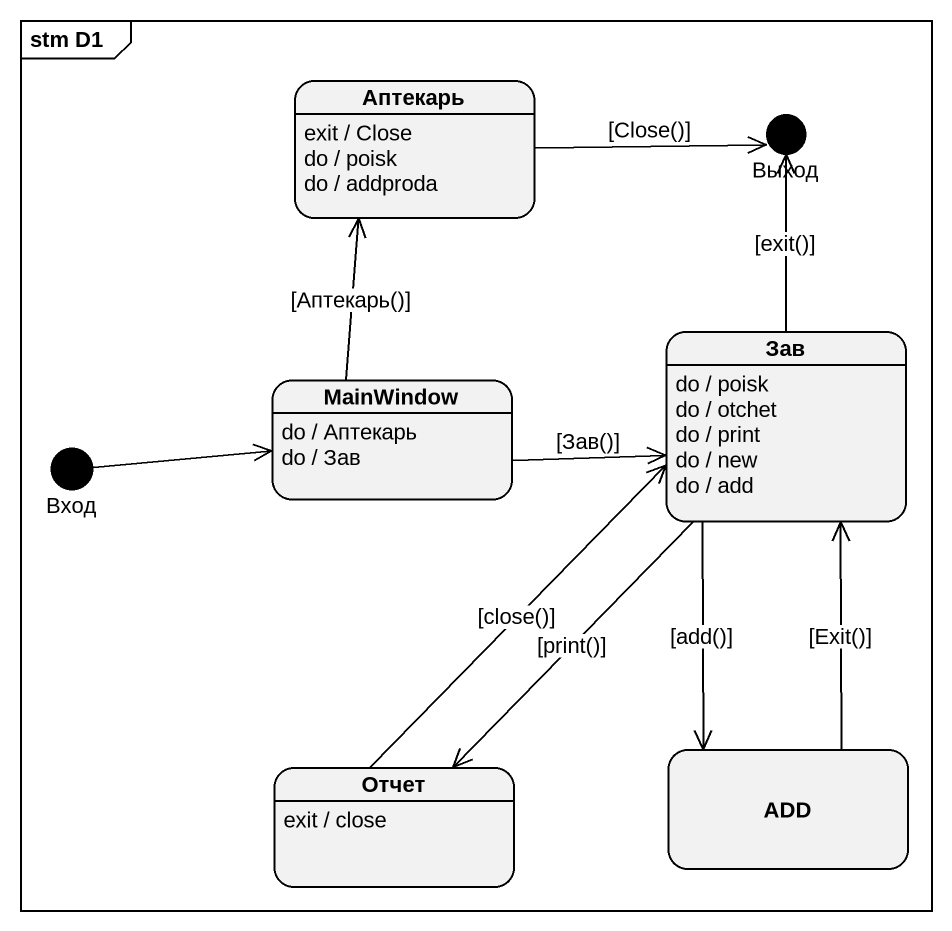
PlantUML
@startuml
mainframe stm D1
hide empty description
state Аптекарь
Аптекарь : exit / Close
Аптекарь : do / poisk
Аптекарь : do / addproda
state Выход <<start>>
state Зав
Зав : do / poisk
Зав : do / otchet
Зав : do / print
Зав : do / new
Зав : do / add
state Вход <<start>>
state MainWindow
MainWindow : do / Аптекарь
MainWindow : do / Зав
state Отчет
Отчет : exit / close
state ADD
Аптекарь -right-> Выход : [Close()]
Зав -up-> Выход : [exit()]
Зав --> Отчет : [print()]
Зав --> ADD : [add()]
Вход -right-> MainWindow
MainWindow -up-> Аптекарь : [Аптекарь()]
MainWindow -right-> Зав : [Зав()]
Отчет -up-> Зав : [close()]
ADD -up-> Зав : [Exit()]
@enduml
